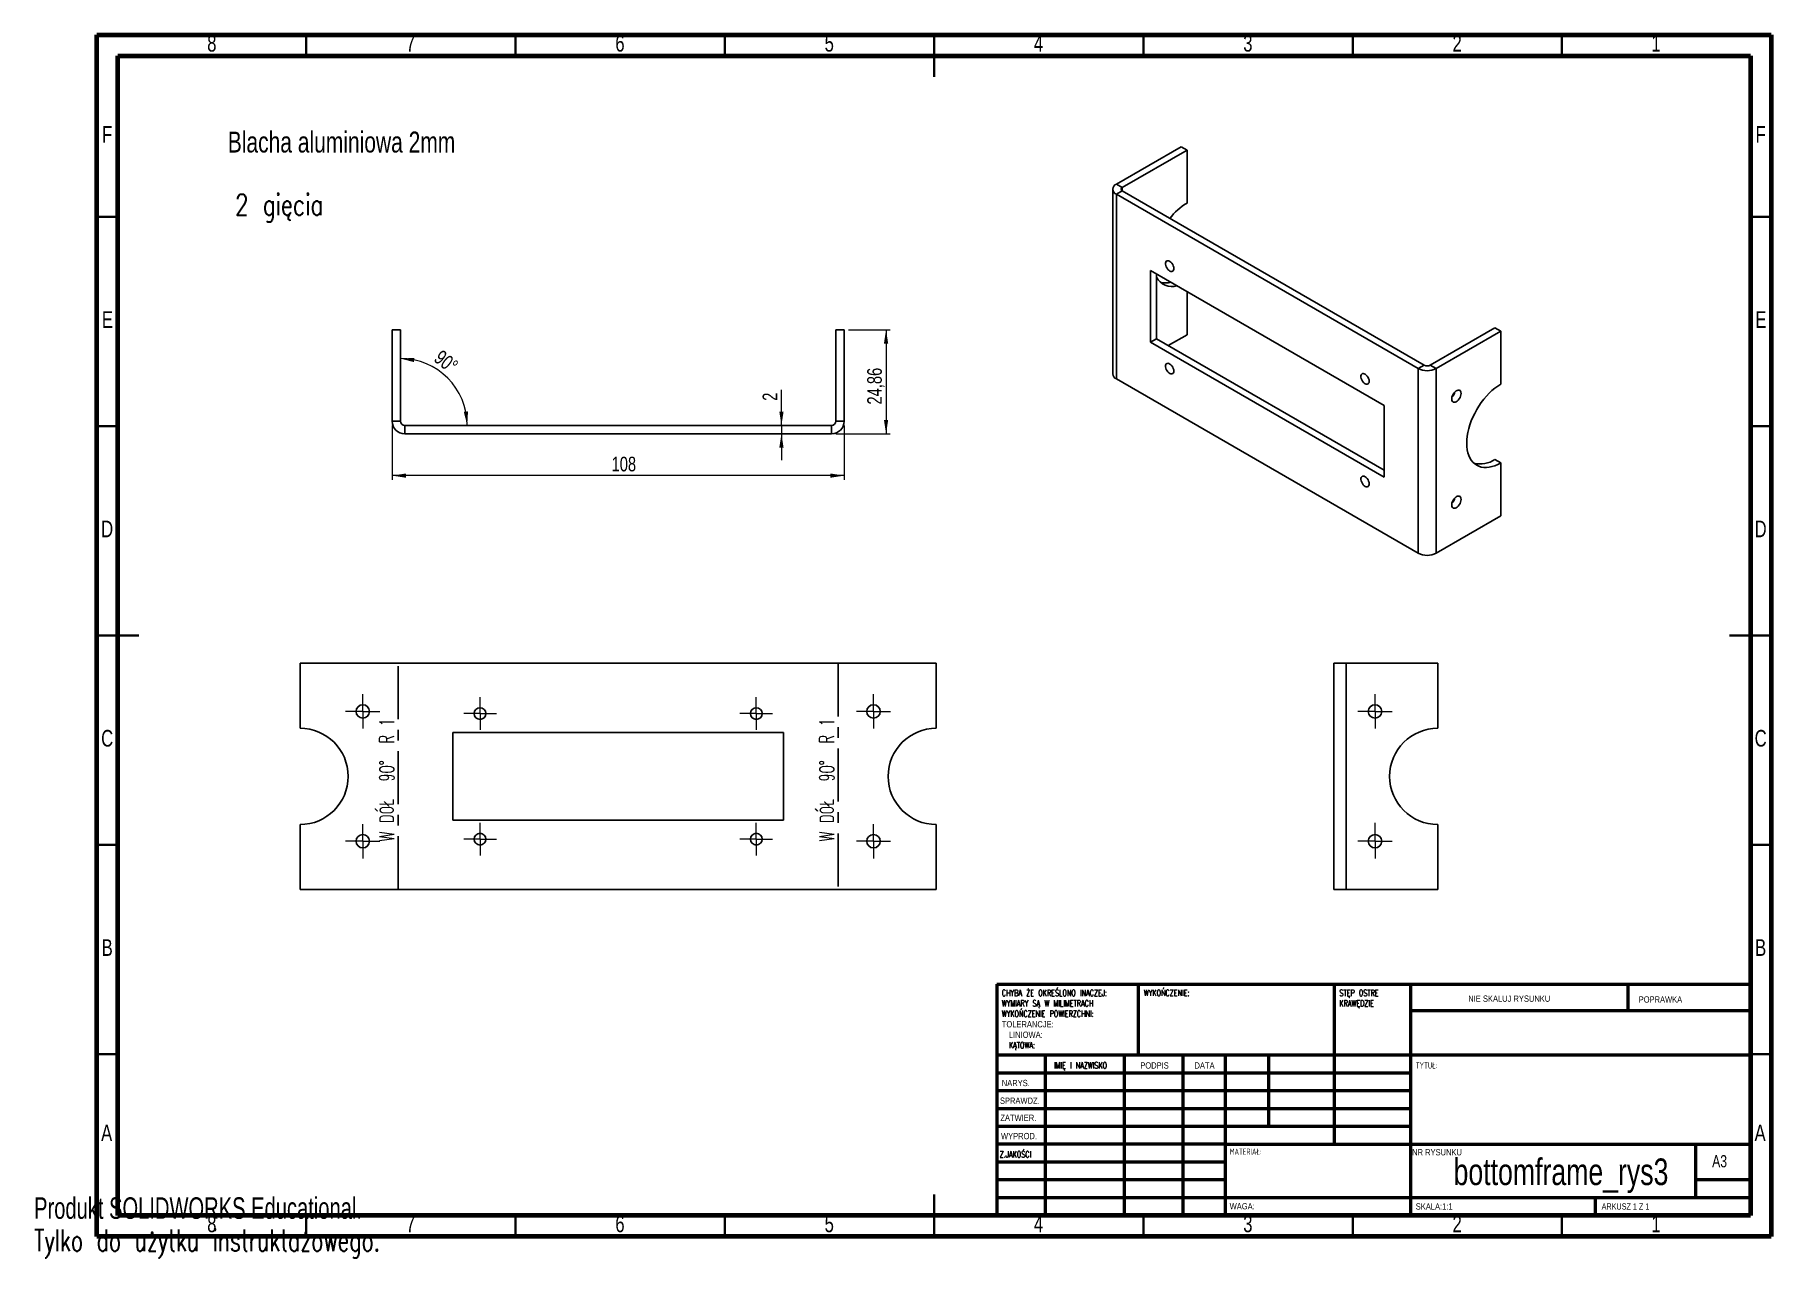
# Model space of a CAD drawing. Header units: millimetres. Extents: x 0 to 415, y 0 to 292.
import ezdxf

# ---------------------------------------------------------------- set-up
doc = ezdxf.new("R2010")
doc.units = ezdxf.units.MM
doc.linetypes.add('CENTERX2', pattern=[20.32, 12.7, -2.54, 2.54, -2.54])
doc.styles.add('SLDTEXTSTYLE0', font='TXT', dxfattribs={"width": 0.75})
doc.styles.add('SLDTEXTSTYLE1', font='TXT', dxfattribs={"width": 0.75, "bigfont": 'bigfont'})
doc.styles.add('SLDTEXTSTYLE2', font='TXT', dxfattribs={"width": 0.6875})
doc.styles.add('SLDTEXTSTYLE3', font='TXT', dxfattribs={"width": 0.65, "bigfont": 'bigfont'})
doc.styles.add('SLDTEXTSTYLE4', font='TXT', dxfattribs={"width": 0.7})
doc.styles.add('SLDTEXTSTYLE5', font='TXT', dxfattribs={"width": 0.7, "bigfont": 'bigfont'})
doc.dimstyles.new('SLDDIMSTYLE0', dxfattribs={"dimtxt": 3.5, "dimasz": 3.302, "dimexe": 0, "dimexo": 0.0625, "dimgap": 0.875, "dimtad": 1, "dimrnd": 1e-09, "dimzin": 12, "dimdsep": 46, "dimtxsty": 'SLDTEXTSTYLE0', "dimsah": 1, "dimcen": 0.09, "dimadec": 0, "dimazin": 3, "dimtfac": 1, "dimtmove": 0, "dimatfit": 0, "dimfxl": 0, "dimfrac": 2, "dimtolj": 1, "dimtzin": 12, "dimarcsym": 0})
doc.dimstyles.new('SLDDIMSTYLE1', dxfattribs={"dimtxt": 3.5, "dimasz": 3.302, "dimexe": 0, "dimexo": 0.0625, "dimgap": 0.875, "dimtad": 1, "dimrnd": 1e-09, "dimzin": 12, "dimdsep": 46, "dimtxsty": 'SLDTEXTSTYLE0', "dimsah": 1, "dimcen": 0.09, "dimadec": 0, "dimazin": 3, "dimtfac": 1, "dimtofl": 0, "dimtmove": 0, "dimatfit": 3, "dimfxl": 0, "dimfrac": 2, "dimtolj": 1, "dimtzin": 12, "dimarcsym": 0})
doc.dimstyles.new('SLDDIMSTYLE2', dxfattribs={"dimtxt": 3.5, "dimasz": 3.302, "dimexe": 0, "dimexo": 0.0625, "dimgap": 0.875, "dimtad": 1, "dimdec": 4, "dimzin": 12, "dimdsep": 46, "dimtxsty": 'SLDTEXTSTYLE0', "dimsah": 1, "dimcen": 0.09, "dimazin": 3, "dimtfac": 1, "dimtofl": 0, "dimtmove": 0, "dimatfit": 3, "dimfxl": 0, "dimfrac": 2, "dimtolj": 1, "dimtzin": 12, "dimarcsym": 0})

# ---------------------------------------------------------------- blocks, each defined once
blk = doc.blocks.new('SW_NOTE_0')
at = {"color": 0, "linetype": 'Continuous', "lineweight": 0, "char_height": 1.5, "attachment_point": 1}
for s, insert, style in [('CHYBA ŻE OKREŚLONO INACZEJ:', (0, 1.93), 'SLDTEXTSTYLE1'), ('WYMIARY SĄ W MILIMETRACH', (0, -0.57), 'SLDTEXTSTYLE1'), ('WYKOŃCZENIE POWIERZCHNI:', (0, -3.07), 'SLDTEXTSTYLE1'), ('TOLERANCJE:', (0, -5.57), 'SLDTEXTSTYLE0'), ('LINIOWA:', (1.69, -8.07), 'SLDTEXTSTYLE0'), ('KĄTOWA:', (1.69, -10.57), 'SLDTEXTSTYLE1')]:
    blk.add_mtext(s, dxfattribs=dict(at, insert=insert, style=style))
blk = doc.blocks.new('SW_NOTE_1')
at = {"color": 0, "linetype": 'Continuous', "lineweight": 0, "char_height": 1.5, "attachment_point": 1, "style": 'SLDTEXTSTYLE1'}
for s, insert in [('STĘP OSTRE', (0, 1.93)), ('KRAWĘDZIE', (0, -0.57))]:
    blk.add_mtext(s, dxfattribs=dict(at, insert=insert))
blk = doc.blocks.new('SW_CENTERMARKSYMBOL_0')
at = {"color": 0, "linetype": 'Continuous', "lineweight": 0}
for p, q in [((-2.5, 0), (-3.9, 0)), ((0, 0), (-2.5, 0)), ((0, 2.5), (0, 3.9)), ((0, 0), (0, 2.5)), ((0, 0), (0, -2.5)), ((0, 0), (2.5, 0)), ((2.5, 0), (3.9, 0)), ((0, -2.5), (0, -3.9))]:
    blk.add_line(p, q, dxfattribs=at)
blk = doc.blocks.new('SW_CENTERMARKSYMBOL_1')
at = {"color": 0, "linetype": 'Continuous', "lineweight": 0}
for p, q in [((-2.5, 0), (-3.9, 0)), ((0, 0), (-2.5, 0)), ((0, 2.5), (0, 3.9)), ((0, 0), (0, 2.5)), ((0, 0), (0, -2.5)), ((0, 0), (2.5, 0)), ((2.5, 0), (3.9, 0)), ((0, -2.5), (0, -3.9))]:
    blk.add_line(p, q, dxfattribs=at)
blk = doc.blocks.new('SW_CENTERMARKSYMBOL_2')
at = {"color": 0, "linetype": 'Continuous', "lineweight": 0}
for p, q in [((-2.5, 0), (-3.9, 0)), ((0, 0), (-2.5, 0)), ((0, 2.5), (0, 3.9)), ((0, 0), (0, 2.5)), ((0, 0), (0, -2.5)), ((0, 0), (2.5, 0)), ((2.5, 0), (3.9, 0)), ((0, -2.5), (0, -3.9))]:
    blk.add_line(p, q, dxfattribs=at)
blk = doc.blocks.new('SW_CENTERMARKSYMBOL_3')
at = {"color": 0, "linetype": 'Continuous', "lineweight": 0}
for p, q in [((-2.5, 0), (-3.9, 0)), ((0, 0), (-2.5, 0)), ((0, 2.5), (0, 3.9)), ((0, 0), (0, 2.5)), ((0, 0), (0, -2.5)), ((0, 0), (2.5, 0)), ((2.5, 0), (3.9, 0)), ((0, -2.5), (0, -3.9))]:
    blk.add_line(p, q, dxfattribs=at)
blk = doc.blocks.new('SW_CENTERMARKSYMBOL_4')
at = {"color": 0, "linetype": 'Continuous', "lineweight": 0}
for p, q in [((-2.5, 0), (-4.1, 0)), ((0, 0), (-2.5, 0)), ((0, 2.5), (0, 4.1)), ((0, 0), (0, 2.5)), ((0, 0), (0, -2.5)), ((0, 0), (2.5, 0)), ((2.5, 0), (4.1, 0)), ((0, -2.5), (0, -4.1))]:
    blk.add_line(p, q, dxfattribs=at)
blk = doc.blocks.new('SW_CENTERMARKSYMBOL_5')
at = {"color": 0, "linetype": 'Continuous', "lineweight": 0}
for p, q in [((-2.5, 0), (-4.1, 0)), ((0, 0), (-2.5, 0)), ((0, 2.5), (0, 4.1)), ((0, 0), (0, 2.5)), ((0, 0), (0, -2.5)), ((0, 0), (2.5, 0)), ((2.5, 0), (4.1, 0)), ((0, -2.5), (0, -4.1))]:
    blk.add_line(p, q, dxfattribs=at)
blk = doc.blocks.new('SW_CENTERMARKSYMBOL_6')
at = {"color": 0, "linetype": 'Continuous', "lineweight": 0}
for p, q in [((-2.5, 0), (-4.1, 0)), ((0, 0), (-2.5, 0)), ((0, 2.5), (0, 4.1)), ((0, 0), (0, 2.5)), ((0, 0), (0, -2.5)), ((0, 0), (2.5, 0)), ((2.5, 0), (4.1, 0)), ((0, -2.5), (0, -4.1))]:
    blk.add_line(p, q, dxfattribs=at)
blk = doc.blocks.new('SW_CENTERMARKSYMBOL_7')
at = {"color": 0, "linetype": 'Continuous', "lineweight": 0}
for p, q in [((-2.5, 0), (-4.1, 0)), ((0, 0), (-2.5, 0)), ((0, 2.5), (0, 4.1)), ((0, 0), (0, 2.5)), ((0, 0), (0, -2.5)), ((0, 0), (2.5, 0)), ((2.5, 0), (4.1, 0)), ((0, -2.5), (0, -4.1))]:
    blk.add_line(p, q, dxfattribs=at)
blk = doc.blocks.new('_D')
at = {"color": 7, "linetype": 'Continuous', "lineweight": 18}
for p, q in [((194.53, 221.57), (204.53, 221.57)), ((203.53, 221.57), (203.53, 196.72)), ((191.53, 196.72), (204.53, 196.72))]:
    blk.add_line(p, q, dxfattribs=at)
for points in [[(203.53, 221.57), (203.02, 218.27), (204.04, 218.27)], [(203.53, 196.72), (204.04, 200.02), (203.02, 200.02)]]:
    blk.add_solid(points, dxfattribs=at)
at = {"color": 7, "linetype": 'Continuous', "lineweight": 18, "insert": (199.02, 203.69), "char_height": 3.5, "attachment_point": 1, "rotation": 90, "style": 'SLDTEXTSTYLE0'}
blk.add_mtext('24,86', dxfattribs=at)
blk = doc.blocks.new('_D_1')
at = {"color": 7, "linetype": 'Continuous', "lineweight": 18}
for p, q in [((85.53, 198.72), (85.53, 185.72)), ((193.53, 198.72), (193.53, 185.72)), ((193.53, 186.72), (85.53, 186.72))]:
    blk.add_line(p, q, dxfattribs=at)
for points in [[(85.53, 186.72), (88.83, 186.21), (88.83, 187.22)], [(193.53, 186.72), (190.23, 187.22), (190.23, 186.21)]]:
    blk.add_solid(points, dxfattribs=at)
at = {"color": 7, "linetype": 'Continuous', "lineweight": 18, "insert": (137.96, 191.23), "char_height": 3.5, "attachment_point": 1, "style": 'SLDTEXTSTYLE0'}
blk.add_mtext('108', dxfattribs=at)
blk = doc.blocks.new('_D_2')
at = {"color": 7, "linetype": 'Continuous', "lineweight": 18}
for p, q in [((178.54, 198.72), (178.54, 207.17)), ((178.54, 198.72), (178.54, 196.72)), ((178.54, 196.72), (178.54, 190.37))]:
    blk.add_line(p, q, dxfattribs=at)
for points in [[(178.54, 198.72), (179.05, 202.02), (178.03, 202.02)], [(178.54, 196.72), (178.03, 193.41), (179.05, 193.41)]]:
    blk.add_solid(points, dxfattribs=at)
at = {"color": 7, "linetype": 'Continuous', "lineweight": 18, "insert": (174.03, 204.59), "char_height": 3.5, "attachment_point": 1, "rotation": 90, "style": 'SLDTEXTSTYLE0'}
blk.add_mtext('2', dxfattribs=at)
blk = doc.blocks.new('_D_3')
at = {"color": 7, "linetype": 'Continuous', "lineweight": 18}
blk.add_arc((87.53, 198.72), 15.96, 0, 90, dxfattribs=at)
for points in [[(87.53, 214.68), (90.76, 213.83), (90.87, 214.84)], [(103.49, 198.72), (103.66, 202.05), (102.65, 201.95)]]:
    blk.add_solid(points, dxfattribs=at)
at = {"color": 7, "linetype": 'Continuous', "lineweight": 18, "insert": (97.44, 216.97), "char_height": 3.5, "attachment_point": 1, "rotation": 321.7473, "style": 'SLDTEXTSTYLE0'}
blk.add_mtext('90°', dxfattribs=at)
blk = doc.blocks.new('SW_CENTERMARKSYMBOL_8')
at = {"color": 0, "linetype": 'Continuous', "lineweight": 0}
for p, q in [((0, 2.5), (0, 4.37)), ((-2.5, 0), (-4.1, 0)), ((0, 0), (-2.5, 0)), ((0, 0), (0, 2.5)), ((0, 0), (0, -2.5)), ((0, 0), (2.5, 0)), ((2.5, 0), (4.1, 0)), ((0, -2.5), (0, -4.1))]:
    blk.add_line(p, q, dxfattribs=at)
blk = doc.blocks.new('SW_CENTERMARKSYMBOL_9')
at = {"color": 0, "linetype": 'Continuous', "lineweight": 0}
for p, q in [((-2.5, 0), (-4.1, 0)), ((0, 0), (-2.5, 0)), ((0, 2.5), (0, 4.1)), ((0, 0), (0, 2.5)), ((0, 0), (0, -2.5)), ((0, 0), (2.5, 0)), ((2.5, 0), (4.1, 0)), ((0, -2.5), (0, -4.1))]:
    blk.add_line(p, q, dxfattribs=at)

msp = doc.modelspace()

# ---------------------------------------------------------------- linework, layer by layer
at = {"color": 7, "linetype": 'Continuous', "lineweight": 70}
for p, q in [((15, 5), (15, 292)), ((15, 292), (415, 292)), ((415, 292), (415, 5)), ((20, 10), (20, 287)), ((20, 287), (410, 287)), ((410, 287), (410, 10)), ((410, 10), (20, 10)), ((415, 5), (15, 5))]:
    msp.add_line(p, q, dxfattribs=at)
at = {"color": 7, "linetype": 'Continuous', "lineweight": 35}
for p, q in [((65, 287), (65, 292)), ((115, 287), (115, 292)), ((165, 287), (165, 292)), ((215, 292), (215, 282)), ((215, 287), (215, 292)), ((265, 287), (265, 292)), ((315, 287), (315, 292)), ((365, 287), (365, 292)), ((20, 248.5), (15, 248.5)), ((410, 248.5), (415, 248.5)), ((20, 198.5), (15, 198.5)), ((410, 198.5), (415, 198.5)), ((15, 148.5), (25, 148.5)), ((20, 148.5), (15, 148.5)), ((415, 148.5), (405, 148.5)), ((410, 148.5), (415, 148.5)), ((20, 98.5), (15, 98.5)), ((410, 98.5), (415, 98.5)), ((20, 48.5), (15, 48.5)), ((410, 48.5), (415, 48.5)), ((215, 5), (215, 15)), ((65, 10), (65, 5)), ((115, 10), (115, 5)), ((165, 10), (165, 5)), ((215, 10), (215, 5)), ((265, 10), (265, 5)), ((315, 10), (315, 5)), ((365, 10), (365, 5))]:
    msp.add_line(p, q, dxfattribs=at)
at = {"color": 7, "linetype": 'Continuous', "lineweight": 25}
for p, q in [((258.55664, 256.36391), (274.01287, 265.2866)), ((259.97085, 255.54751), (275.42708, 264.4702)), ((275.42708, 264.4702), (274.01287, 265.2866)), ((275.42708, 264.4702), (275.42708, 251.81381)), ((257.67796, 255.1393), (257.67796, 211.0461)), ((259.97085, 255.54751), (258.55664, 256.36391)), ((259.97085, 254.7311), (258.55664, 253.91469)), ((330.68153, 212.27788), (258.55664, 253.91469)), ((258.55664, 209.82149), (258.55664, 253.91469)), ((259.97085, 254.7311), (259.97085, 255.54751)), ((332.09574, 213.09428), (259.97085, 254.7311)), ((266.68837, 235.74742), (266.68837, 218.60006)), ((322.5498, 203.4993), (266.68837, 235.74742)), ((268.10258, 234.93101), (268.10258, 219.41647)), ((275.42708, 230.70267), (275.42708, 220.37699)), ((85.52958, 199.71518), (85.52958, 221.57359)), ((87.52958, 221.57359), (85.52958, 221.57359)), ((87.52958, 199.71518), (87.52958, 221.57359)), ((191.52958, 221.57359), (193.52958, 221.57359)), ((191.52958, 221.57359), (191.52958, 199.71518)), ((193.52958, 221.57359), (193.52958, 199.71518)), ((275.42708, 220.37699), (270.9329, 217.78256)), ((348.96618, 222.01697), (333.50996, 213.09428)), ((350.3804, 221.20057), (334.92417, 212.27788)), ((348.96618, 222.01697), (350.3804, 221.20057)), ((350.3804, 208.54418), (350.3804, 221.20057)), ((268.10258, 219.41647), (266.68837, 218.60006)), ((266.68837, 218.60006), (322.5498, 186.35194)), ((268.10258, 219.41647), (322.5498, 187.98476)), ((332.09574, 213.09428), (330.68153, 212.27788)), ((330.68153, 168.18467), (330.68153, 212.27788)), ((333.50996, 213.09428), (334.92417, 212.27788)), ((334.92417, 168.18467), (334.92417, 212.27788)), ((258.55664, 209.82149), (330.68153, 168.18467)), ((322.5498, 186.35194), (322.5498, 203.4993)), ((87.52958, 199.71518), (85.52958, 199.71518)), ((191.52958, 199.71518), (193.52958, 199.71518)), ((88.52958, 198.71518), (88.52958, 196.71518)), ((190.52958, 198.71518), (88.52958, 198.71518)), ((190.52958, 196.71518), (88.52958, 196.71518)), ((190.52958, 198.71518), (190.52958, 196.71518)), ((348.96618, 190.58015), (350.3804, 189.76374)), ((350.3804, 177.10736), (350.3804, 189.76374)), ((334.92417, 168.18467), (350.3804, 177.10736)), ((63.52958, 141.87981), (63.52958, 126.37981)), ((215.52958, 141.87981), (63.52958, 141.87981)), ((215.52958, 126.37981), (215.52958, 141.87981)), ((310.47812, 87.87981), (310.47812, 141.87981)), ((313.47812, 141.87981), (310.47812, 141.87981)), ((313.47812, 87.87981), (313.47812, 141.87981)), ((335.33652, 141.87981), (313.47812, 141.87981)), ((335.33652, 126.37981), (335.33652, 141.87981)), ((100.02958, 125.37981), (100.02958, 104.37981)), ((179.02958, 125.37981), (100.02958, 125.37981)), ((179.02958, 104.37981), (179.02958, 125.37981)), ((100.02958, 104.37981), (179.02958, 104.37981)), ((63.52958, 103.37981), (63.52958, 87.87981)), ((215.52958, 87.87981), (215.52958, 103.37981)), ((335.33652, 87.87981), (335.33652, 103.37981)), ((63.52958, 87.87981), (215.52958, 87.87981)), ((310.47812, 87.87981), (313.47812, 87.87981)), ((313.47812, 87.87981), (335.33652, 87.87981))]:
    msp.add_line(p, q, dxfattribs=at)
at = {"color": 7, "linetype": 'CENTERX2'}
for p, q in [((86.95878, 87.87981), (86.95878, 141.87981)), ((192.10037, 141.87981), (192.10037, 87.87981))]:
    msp.add_line(p, q, dxfattribs=at)
at = {"color": 7, "linetype": 'Continuous', "lineweight": 50}
for p, q in [((230, 65.25), (410, 65.25)), ((230, 65.25), (230, 10)), ((263.8, 48.25), (263.8, 65.25)), ((310.6, 65.25), (310.6, 27)), ((328.8, 65.25), (328.8, 10)), ((380.8, 58.875), (380.8, 65.25)), ((410, 58.875), (328.8, 58.875)), ((410, 48.25), (230, 48.25)), ((241.56416, 48.25), (241.56416, 10)), ((260.44225, 48.25), (260.44225, 10)), ((274.39893, 48.25), (274.39893, 10)), ((284.6, 10), (284.6, 48.25)), ((295, 31.25), (295, 48.25)), ((328.8, 44), (230, 44)), ((328.8, 39.75), (230, 39.75)), ((328.8, 35.5), (230, 35.5)), ((328.8, 31.25), (230, 31.25)), ((284.6, 27), (230, 27)), ((284.6, 27), (410, 27)), ((397, 14.25), (397, 27)), ((284.6, 22.74993), (230, 22.74993)), ((284.6, 18.5), (230, 18.5)), ((410, 18.5), (397, 18.5)), ((230, 14.25), (410, 14.25)), ((373, 10), (373, 14.25))]:
    msp.add_line(p, q, dxfattribs=at)
at = {"color": 7, "linetype": 'Continuous', "lineweight": 25, "flags": 128}
for points in [[(272.27451, 236.19704), (272.24341, 236.49929), (272.15206, 236.81845), (272.0062, 237.13448), (271.815, 237.42751), (271.59047, 237.67913), (271.34672, 237.87354), (271.09906, 237.99852), (270.86306, 238.04621), (270.65354, 238.01362), (270.48367, 237.9028), (270.36413, 237.7207), (270.30242, 237.47878), (270.30242, 237.19223), (270.36413, 236.87906), (270.48367, 236.55894), (270.65354, 236.25199), (270.86306, 235.97749), (271.09906, 235.7527), (271.34672, 235.59174), (271.59047, 235.50472), (271.815, 235.49711), (272.0062, 235.56939), (272.15206, 235.71701), (272.24341, 235.9307), (272.27451, 236.19704)], [(272.27451, 211.70082), (272.24341, 212.00306), (272.15206, 212.32223), (272.0062, 212.63825), (271.815, 212.93128), (271.59047, 213.18291), (271.34672, 213.37732), (271.09906, 213.5023), (270.86306, 213.54999), (270.65354, 213.5174), (270.48367, 213.40657), (270.36413, 213.22448), (270.30242, 212.98256), (270.30242, 212.69601), (270.36413, 212.38283), (270.48367, 212.06271), (270.65354, 211.75576), (270.86306, 211.48127), (271.09906, 211.25648), (271.34672, 211.09552), (271.59047, 211.0085), (271.815, 211.00089), (272.0062, 211.07316), (272.15206, 211.22079), (272.24341, 211.43448), (272.27451, 211.70082)], [(318.94356, 209.25557), (318.91246, 209.55782), (318.82111, 209.87698), (318.67525, 210.19301), (318.48405, 210.48604), (318.25952, 210.73767), (318.01577, 210.93208), (317.76811, 211.05705), (317.53211, 211.10475), (317.32259, 211.07216), (317.15272, 210.96133), (317.03317, 210.77924), (316.97146, 210.53731), (316.97146, 210.25076), (317.03317, 209.93759), (317.15272, 209.61747), (317.32259, 209.31052), (317.53211, 209.03603), (317.76811, 208.81124), (318.01577, 208.65027), (318.25952, 208.56325), (318.48405, 208.55564), (318.67525, 208.62792), (318.82111, 208.77554), (318.91246, 208.98924), (318.94356, 209.25557)], [(350.3804, 189.76374), (349.67167, 189.39034), (348.96834, 189.09124), (348.27575, 188.86872), (347.59918, 188.72448), (346.94378, 188.65962), (346.31453, 188.67462), (345.71623, 188.76938), (345.15342, 188.94317), (344.6304, 189.19467), (344.15113, 189.52197), (343.71928, 189.92257), (343.33811, 190.39343), (343.01055, 190.93096), (342.73907, 191.53108), (342.52575, 192.18921), (342.37221, 192.90034), (342.27961, 193.65907), (342.24867, 194.45962), (342.27961, 195.29589), (342.37221, 196.16153), (342.52575, 197.04994), (342.73907, 197.95437), (343.01055, 198.86792), (343.33811, 199.78365), (343.71928, 200.69459), (344.15113, 201.5938), (344.6304, 202.47445), (345.15342, 203.32982), (345.71623, 204.15341), (346.31453, 204.93896), (346.94378, 205.68048), (347.59918, 206.37232), (348.27575, 207.00923), (348.96834, 207.58636), (349.67167, 208.09931), (350.3804, 208.54418)], [(340.90517, 206.34041), (340.87467, 206.6241), (340.78483, 206.85728), (340.64048, 207.02739), (340.4494, 207.12525), (340.22191, 207.14559), (339.97026, 207.08732), (339.70801, 206.95356), (339.44931, 206.75155), (339.20811, 206.49215), (338.9974, 206.18937), (338.82855, 205.85952), (338.71065, 205.52039), (338.65007, 205.19025), (338.65007, 204.8869), (338.71065, 204.62671), (338.82855, 204.42369), (338.9974, 204.28879), (339.20811, 204.22929), (339.44931, 204.24839), (339.70801, 204.34506), (339.97026, 204.51408), (340.22191, 204.74636), (340.4494, 205.02936), (340.64048, 205.34783), (340.78483, 205.6846), (340.87467, 206.02152), (340.90517, 206.34041)], [(318.94356, 184.75935), (318.91246, 185.06159), (318.82111, 185.38076), (318.67525, 185.69678), (318.48405, 185.98982), (318.25952, 186.24144), (318.01577, 186.43585), (317.76811, 186.56083), (317.53211, 186.60852), (317.32259, 186.57593), (317.15272, 186.46511), (317.03317, 186.28301), (316.97146, 186.04109), (316.97146, 185.75454), (317.03317, 185.44136), (317.15272, 185.12125), (317.32259, 184.8143), (317.53211, 184.5398), (317.76811, 184.31501), (318.01577, 184.15405), (318.25952, 184.06703), (318.48405, 184.05942), (318.67525, 184.13169), (318.82111, 184.27932), (318.91246, 184.49301), (318.94356, 184.75935)], [(340.90517, 181.02765), (340.87467, 181.31133), (340.78483, 181.54452), (340.64048, 181.71462), (340.4494, 181.81249), (340.22191, 181.83283), (339.97026, 181.77455), (339.70801, 181.6408), (339.44931, 181.43878), (339.20811, 181.17939), (338.9974, 180.87661), (338.82855, 180.54676), (338.71065, 180.20762), (338.65007, 179.87748), (338.65007, 179.57414), (338.71065, 179.31395), (338.82855, 179.11093), (338.9974, 178.97603), (339.20811, 178.91653), (339.44931, 178.93562), (339.70801, 179.03229), (339.97026, 179.20132), (340.22191, 179.43359), (340.4494, 179.71659), (340.64048, 180.03506), (340.78483, 180.37184), (340.87467, 180.70875), (340.90517, 181.02765)]]:
    msp.add_lwpolyline(points, dxfattribs=at)
at = {"color": 7, "linetype": 'Continuous', "lineweight": 25}
for centre, radius in [((78.52958, 130.37981), 1.6), ((106.52958, 129.87981), 1.4), ((172.52958, 129.87981), 1.4), ((200.52958, 130.37981), 1.6), ((320.33652, 130.37981), 1.6), ((78.52958, 99.37981), 1.6), ((106.52958, 99.87981), 1.4), ((172.52958, 99.87981), 1.4), ((200.52958, 99.37981), 1.6), ((320.33652, 99.37981), 1.6)]:
    msp.add_circle(centre, radius, dxfattribs=at)
for centre, radius, start, end in [((259.0344, 255.1393), 1.31451, 111.3125519, 248.6874481), ((260.12578, 255.1393), 0.43662, 110.7834208, 249.2165792), ((283.45567, 238.6623), 15.40846, 121.4027673, 141.8882665), ((271.85548, 236.18781), 4.28663, 208.8970193, 286.2436863), ((270.43609, 237.75624), 5.01428, 253.5251948, 283.8961015), ((332.80285, 216.34952), 4.59111, 242.480539, 297.519461), ((332.80285, 214.45899), 1.53702, 242.6096722, 297.3903278), ((259.17756, 211.19455), 1.50693, 185.6533765, 245.6667644), ((336.88604, 207.35435), 2.62684, 313.4461144, 346.5592621), ((88.52958, 199.71518), 3, 180, 270), ((88.52958, 199.71518), 1, 180, 270), ((190.52958, 199.71518), 3, 270, 0), ((190.52958, 199.71518), 1, 270, 0), ((345.45029, 195.76272), 6.26263, 256.3030969, 304.15327), ((336.88604, 182.04159), 2.62684, 313.4461144, 346.5592621), ((332.80285, 172.25631), 4.59111, 242.480539, 297.519461), ((63.52958, 114.87981), 11.5, 270, 90), ((215.52958, 114.87981), 11.5, 90, 270), ((335.33652, 114.87981), 11.5, 90, 270)]:
    msp.add_arc(centre, radius, start, end, dxfattribs=at)

# ---------------------------------------------------------------- block references
at = {"color": 7, "linetype": 'Continuous', "lineweight": 0}
for name, p in [('SW_CENTERMARKSYMBOL_4', (78.52958, 130.37981)), ('SW_CENTERMARKSYMBOL_0', (106.52958, 129.87981)), ('SW_CENTERMARKSYMBOL_1', (172.52958, 129.87981)), ('SW_CENTERMARKSYMBOL_6', (200.52958, 130.37981)), ('SW_CENTERMARKSYMBOL_9', (320.33652, 130.37981)), ('SW_CENTERMARKSYMBOL_2', (106.52958, 99.87981)), ('SW_CENTERMARKSYMBOL_3', (172.52958, 99.87981)), ('SW_CENTERMARKSYMBOL_8', (320.33652, 99.37981)), ('SW_CENTERMARKSYMBOL_5', (78.52958, 99.37981)), ('SW_CENTERMARKSYMBOL_7', (200.52958, 99.37981)), ('SW_NOTE_0', (231.1818, 61.98737)), ('SW_NOTE_1', (311.82119, 61.98737))]:
    msp.add_blockref(name, p, dxfattribs=at)

# ---------------------------------------------------------------- texts
for s, insert, char_height, attachment_point, style in [('8', (42.46004, 291.968), 3.96875, 2, 'SLDTEXTSTYLE0'), ('7', (89.96004, 291.968), 3.96875, 2, 'SLDTEXTSTYLE0'), ('6', (139.96004, 291.968), 3.96875, 2, 'SLDTEXTSTYLE0'), ('5', (189.96004, 291.968), 3.96875, 2, 'SLDTEXTSTYLE0'), ('4', (239.96004, 291.968), 3.96875, 2, 'SLDTEXTSTYLE0'), ('3', (289.96004, 291.968), 3.96875, 2, 'SLDTEXTSTYLE0'), ('2', (339.96004, 291.968), 3.96875, 2, 'SLDTEXTSTYLE0'), ('1', (387.46004, 291.968), 3.96875, 2, 'SLDTEXTSTYLE0'), ('F', (17.45774, 270.218), 3.96875, 2, 'SLDTEXTSTYLE0'), ('F', (412.45774, 270.218), 3.96875, 2, 'SLDTEXTSTYLE0'), ('Blacha aluminiowa 2mm', (46.27331, 268.89301), 5, 1, 'SLDTEXTSTYLE0'), ('2 gięcia', (48.05046, 253.91791), 5, 1, 'SLDTEXTSTYLE1'), ('E', (17.50781, 225.968), 3.96875, 2, 'SLDTEXTSTYLE0'), ('E', (412.50781, 225.968), 3.96875, 2, 'SLDTEXTSTYLE0'), ('D', (17.45269, 175.968), 3.96875, 2, 'SLDTEXTSTYLE0'), ('D', (412.45269, 175.968), 3.96875, 2, 'SLDTEXTSTYLE0'), ('C', (17.45866, 125.968), 3.96875, 2, 'SLDTEXTSTYLE0'), ('C', (412.45866, 125.968), 3.96875, 2, 'SLDTEXTSTYLE0'), ('B', (17.4706, 75.968), 3.96875, 2, 'SLDTEXTSTYLE0'), ('B', (412.4706, 75.968), 3.96875, 2, 'SLDTEXTSTYLE0'), ('WYKOŃCZENIE:', (265.12326, 63.92097), 1.5, 1, 'SLDTEXTSTYLE1'), ('NIE SKALUJ RYSUNKU', (342.61464, 62.53299), 1.5, 1, 'SLDTEXTSTYLE0'), ('POPRAWKA', (383.32758, 62.33491), 1.5, 1, 'SLDTEXTSTYLE0'), ('IMIĘ I NAZWISKO', (243.61652, 46.57618), 1.5, 1, 'SLDTEXTSTYLE1'), ('PODPIS', (264.26793, 46.57618), 1.5, 1, 'SLDTEXTSTYLE0'), ('DATA', (277.2147, 46.57618), 1.5, 1, 'SLDTEXTSTYLE0'), ('TYTUŁ:', (330.07893, 46.57618), 1.5, 1, 'SLDTEXTSTYLE1'), ('NARYS.', (231.1818, 42.38478), 1.5, 1, 'SLDTEXTSTYLE0'), ('SPRAWDZ.', (230.73519, 38.16185), 1.5, 1, 'SLDTEXTSTYLE0'), ('ZATWIER.', (230.83891, 34.06587), 1.5, 1, 'SLDTEXTSTYLE0'), ('A', (17.33969, 31.718), 3.96875, 2, 'SLDTEXTSTYLE0'), ('WYPROD.', (230.99001, 29.71578), 1.5, 1, 'SLDTEXTSTYLE0'), ('A', (412.33969, 31.718), 3.96875, 2, 'SLDTEXTSTYLE0'), ('Z.JAKOŚCI', (230.66904, 25.34965), 1.5, 1, 'SLDTEXTSTYLE1'), ('MATERIAŁ:', (285.64586, 25.98606), 1.5, 1, 'SLDTEXTSTYLE1'), ('NR RYSUNKU', (329.20919, 25.84285), 1.5, 1, 'SLDTEXTSTYLE0'), ('bottomframe_rys3', (364.76337, 23.60691), 6.35, 2, 'SLDTEXTSTYLE0'), ('A3', (400.87116, 24.40639), 2.910417, 1, 'SLDTEXTSTYLE0'), ('WAGA:', (285.61781, 12.94931), 1.4986, 1, 'SLDTEXTSTYLE0'), ('SKALA:1:1', (330.07397, 12.90009), 1.5, 1, 'SLDTEXTSTYLE0'), ('ARKUSZ 1 Z 1', (374.47829, 12.90009), 1.5, 1, 'SLDTEXTSTYLE2'), ('8', (42.46004, 9.968), 3.96875, 2, 'SLDTEXTSTYLE0'), ('7', (89.96004, 9.968), 3.96875, 2, 'SLDTEXTSTYLE0'), ('6', (139.96004, 9.968), 3.96875, 2, 'SLDTEXTSTYLE0'), ('5', (189.96004, 9.968), 3.96875, 2, 'SLDTEXTSTYLE0'), ('4', (239.96004, 9.968), 3.96875, 2, 'SLDTEXTSTYLE0'), ('3', (289.96004, 9.968), 3.96875, 2, 'SLDTEXTSTYLE0'), ('2', (339.96004, 9.968), 3.96875, 2, 'SLDTEXTSTYLE0'), ('1', (387.46004, 9.968), 3.96875, 2, 'SLDTEXTSTYLE0')]:
    msp.add_mtext(s, dxfattribs=dict(at, insert=insert, char_height=char_height, attachment_point=attachment_point, style=style))
at = {"color": 7, "linetype": 'Continuous', "lineweight": 0, "char_height": 3.5, "attachment_point": 2, "rotation": 90, "style": 'SLDTEXTSTYLE3'}
for insert in [(82.48998, 114.08745), (187.63157, 114.08745)]:
    msp.add_mtext('W DÓŁ  90\\M+1818B  R 1', dxfattribs=dict(at, insert=insert))
at = {"color": 7, "linetype": 'Continuous', "char_height": 5.1381, "attachment_point": 1}
for s, insert, style in [('Produkt SOLIDWORKS Educational.', (0, 14.33051), 'SLDTEXTSTYLE4'), ('Tylko do użytku instruktażowego.', (0, 6.62336), 'SLDTEXTSTYLE5')]:
    msp.add_mtext(s, dxfattribs=dict(at, insert=insert, style=style))

# ---------------------------------------------------------------- dimensions: what is measured, and where the dimension line sits
at = {"color": 7, "linetype": 'Continuous', "lineweight": 18}
dim = msp.add_angular_dim_2l(base=(98.81512, 210.00072), line1=((88.52958, 198.71518), (190.52958, 198.71518)), line2=((87.52958, 199.71518), (87.52958, 221.57359)), dimstyle='SLDDIMSTYLE2', dxfattribs=at)
dim.commit()
dim.dimension.update_dxf_attribs({"geometry": '_D_3', "text_midpoint": (97.41101, 211.2485), "dimtype": 162})
for base, p1, p2, angle, dimstyle, picture, middle in [((203.52958, 196.71518), (193.52958, 221.57359), (190.52958, 196.71518), 90, 'SLDDIMSTYLE0', '_D', (203.52958, 209.50998)), ((178.53982, 196.71518), (190.52958, 198.71518), (190.52958, 196.71518), 90, 'SLDDIMSTYLE0', '_D_2', (178.53982, 205.88115)), ((85.52958, 186.71518), (193.52958, 199.71518), (85.52958, 199.71518), 0, 'SLDDIMSTYLE1', '_D_1', (141.83478, 186.71518))]:
    dim = msp.add_linear_dim(base=base, p1=p1, p2=p2, angle=angle, dimstyle=dimstyle, dxfattribs=at)
    dim.commit()
    dim.dimension.update_dxf_attribs({"geometry": picture, "text_midpoint": middle, "dimtype": 160})

doc.saveas('drawing.dxf')
